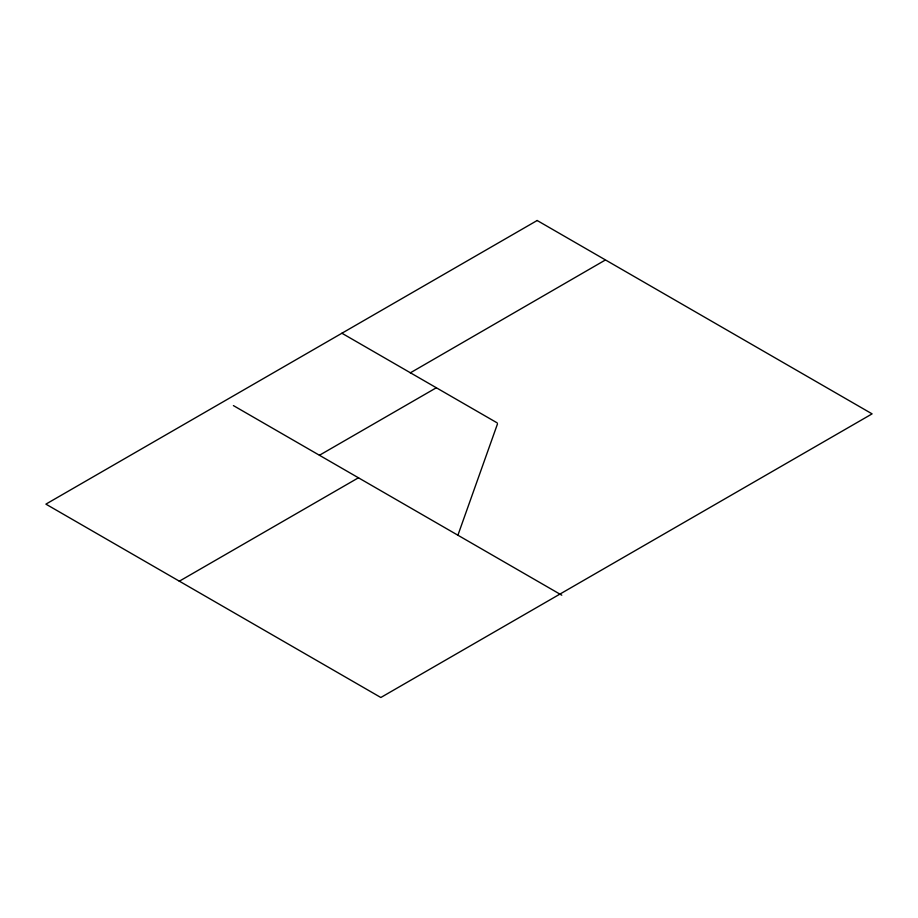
<?xml version="1.0" encoding="UTF-8"?>
<svg xmlns="http://www.w3.org/2000/svg" width="918" height="918" viewBox="0 0 918 918"><rect width="100%" height="100%" fill="white"/><g stroke="black" fill="none" stroke-linecap="round" stroke-linejoin="round"><path stroke-width="1.38" d="M457.944 535.114L497.499 423.875M410.277 372.869L604.801 260.333M319.43 455.271L436.348 387.763M179.251 581.243L358.548 477.727M341.898 333.234L497.143 422.865M233.401 405.595L561.77 595.185M537.168 220.504L45.9 504.131L380.832 697.496L872.1 413.869L537.168 220.504"/></g></svg>
